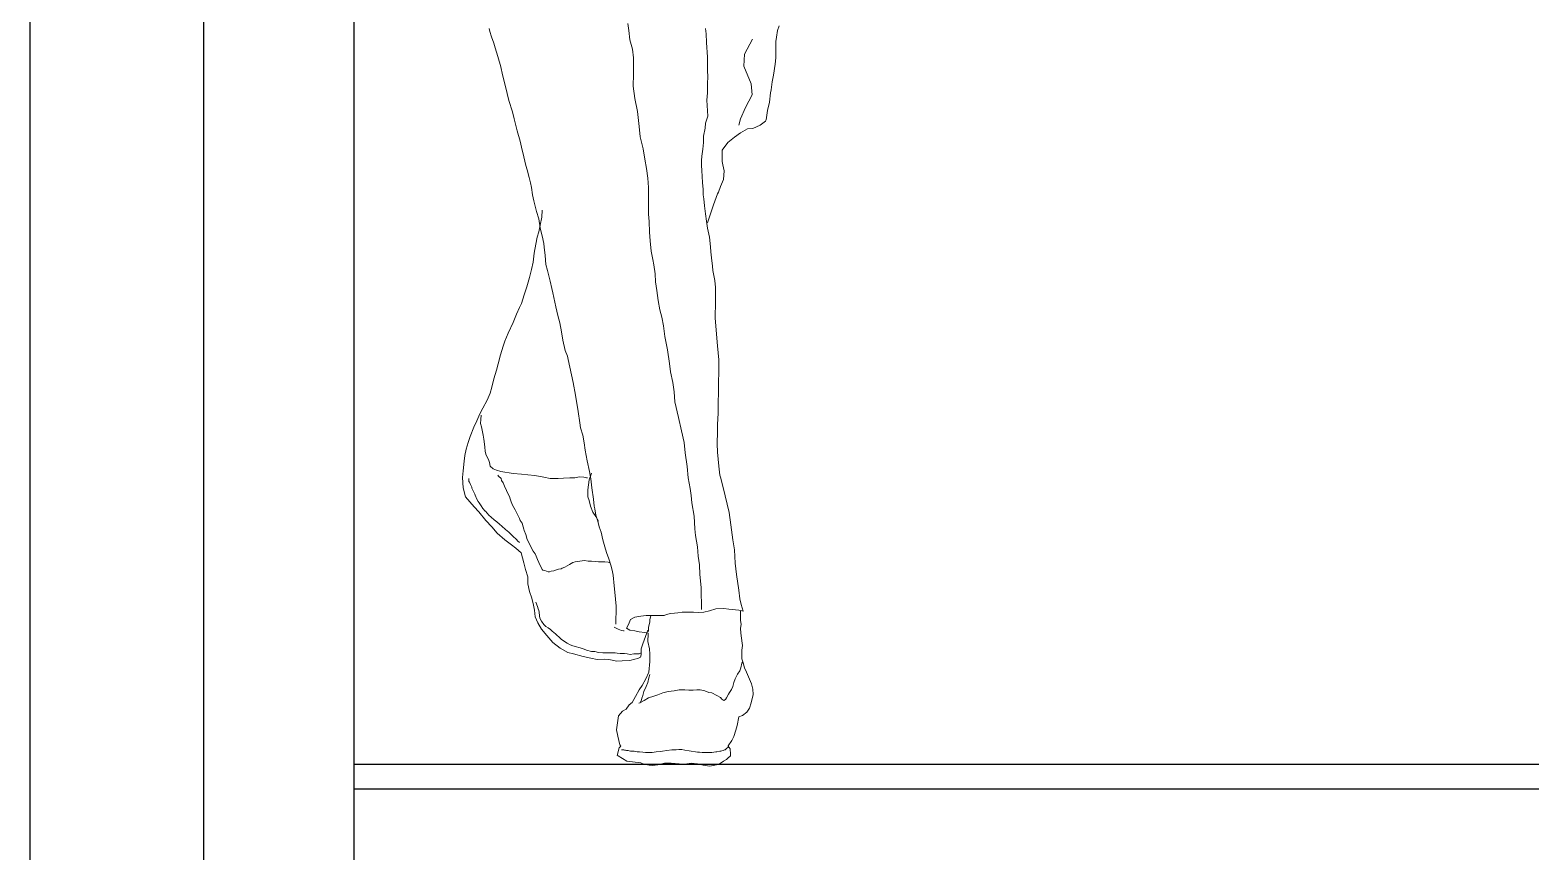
# Model space of a CAD drawing. Header units: centimetres. Extents: x 77721 to 213373, y -51694 to -17847.
# Drawn here: x 110540 to 110660.9, y -18860.1 to -18793.9 of the extents above; entities that cross this region are included whole.
import ezdxf

# ---------------------------------------------------------------- set-up
doc = ezdxf.new("R2010")
doc.units = ezdxf.units.CM
doc.header["$LTSCALE"] = 5
doc.header["$MEASUREMENT"] = 0
doc.layers.add('A-FURN', color=25, linetype='Continuous', lineweight=15, true_color=0xa46651)
doc.layers.add('KOTI', color=4, linetype='Continuous')

# ---------------------------------------------------------------- blocks, each defined once
blk = doc.blocks.new('PEOPLE11')
at = {"linetype": 'Continuous'}
for points in [[(-0.09166, 0.33941), (-0.09135, 0.33815), (-0.09062, 0.33565), (-0.08957, 0.33272), (-0.08894, 0.33053), (-0.08769, 0.32656), (-0.08623, 0.32186), (-0.0855, 0.3182), (-0.08456, 0.31455), (-0.08341, 0.30953), (-0.08257, 0.3064), (-0.0809, 0.30118), (-0.08017, 0.29794), (-0.07881, 0.2924), (-0.07746, 0.2877), (-0.07672, 0.28488), (-0.07578, 0.28039), (-0.07484, 0.27642), (-0.07411, 0.27444), (-0.07328, 0.27089), (-0.07265, 0.26848), (-0.07223, 0.26629), (-0.07171, 0.26295), (-0.07119, 0.26013), (-0.06983, 0.25532), (-0.06889, 0.25188), (-0.06816, 0.2477), (-0.06785, 0.24634), (-0.06732, 0.24404), (-0.06659, 0.24049), (-0.06638, 0.23893), (-0.06586, 0.23506), (-0.06555, 0.23088), (-0.06482, 0.22817), (-0.0644, 0.22629), (-0.06367, 0.22326), (-0.06283, 0.21992), (-0.06231, 0.21793), (-0.06095, 0.21135), (-0.06001, 0.20749), (-0.05918, 0.20404), (-0.05845, 0.19997), (-0.05782, 0.1961), (-0.05667, 0.1914), (-0.05563, 0.18869), (-0.05531, 0.18722), (-0.05301, 0.17667), (-0.05197, 0.17082), (-0.05072, 0.1632), (-0.04998, 0.15798), (-0.04967, 0.15568), (-0.04863, 0.15244), (-0.0479, 0.14889), (-0.04748, 0.14555), (-0.04654, 0.14064), (-0.04549, 0.13563), (-0.04497, 0.13228), (-0.04445, 0.12821), (-0.04372, 0.12299), (-0.0433, 0.11975), (-0.04309, 0.1185), (-0.04257, 0.11557), (-0.04173, 0.11275), (-0.041, 0.11024), (-0.04017, 0.10774), (-0.03933, 0.10429), (-0.03839, 0.10095), (-0.03766, 0.09834), (-0.03662, 0.09541), (-0.03568, 0.09249), (-0.03515, 0.09029), (-0.03463, 0.08789), (-0.03421, 0.08309), (-0.0339, 0.08016), (-0.03359, 0.07692), (-0.03327, 0.07369), (-0.03327, 0.07055), (-0.03338, 0.06826), (-0.03338, 0.06544)], [(0.04172, 0.34066), (0.04099, 0.33847), (0.04057, 0.33554), (0.04016, 0.33345), (0.04016, 0.33345), (0.04016, 0.33147), (0.04016, 0.32896), (0.04026, 0.32604), (0.03984, 0.32301), (0.03911, 0.31799), (0.03848, 0.31497), (0.03807, 0.31131), (0.03775, 0.30985), (0.03723, 0.30556), (0.03639, 0.3018), (0.03577, 0.29742), (0.03545, 0.29679), (0.03295, 0.29502), (0.02961, 0.29345), (0.0272, 0.29324), (0.02386, 0.29146), (0.02125, 0.28948), (0.01812, 0.28697), (0.01551, 0.28342), (0.01551, 0.28165), (0.01551, 0.2783), (0.01582, 0.27674), (0.01613, 0.27538), (0.01645, 0.27402), (0.01613, 0.27005), (0.01477, 0.26681), (0.01383, 0.2641), (0.01342, 0.26347), (0.01216, 0.26002), (0.01154, 0.25835), (0.01007, 0.25418), (0.00882, 0.2501)], [(0.00778, 0.33951), (0.00809, 0.337), (0.0083, 0.33303), (0.00872, 0.32635), (0.00882, 0.32008), (0.00892, 0.31726), (0.00872, 0.31423), (0.00872, 0.3112), (0.00882, 0.30985), (0.0084, 0.3065), (0.00892, 0.29919), (0.00788, 0.29585), (0.00767, 0.29355), (0.00694, 0.2899), (0.00694, 0.28708), (0.00663, 0.28394), (0.0061, 0.28071), (0.006, 0.27872), (0.006, 0.27663), (0.00621, 0.27392), (0.00631, 0.27151), (0.00652, 0.26848), (0.00673, 0.26556), (0.00684, 0.26295), (0.00704, 0.26117), (0.00736, 0.25783), (0.00788, 0.25418), (0.0083, 0.25083), (0.00882, 0.2476), (0.00966, 0.24352), (0.01007, 0.23903), (0.01028, 0.23673), (0.0106, 0.23391), (0.01101, 0.23015), (0.01122, 0.22806), (0.01206, 0.22357), (0.01237, 0.22033), (0.01248, 0.21783), (0.01248, 0.21166), (0.01227, 0.20832), (0.01227, 0.20623), (0.01342, 0.19349), (0.01394, 0.18701), (0.01394, 0.18158), (0.01383, 0.17667), (0.01383, 0.17239), (0.01362, 0.16696), (0.01362, 0.16257), (0.01342, 0.15725), (0.01342, 0.15401), (0.01321, 0.14837), (0.01342, 0.1445), (0.01404, 0.13813), (0.01436, 0.13395), (0.01488, 0.1326), (0.01686, 0.12445), (0.01874, 0.11682), (0.01947, 0.11118), (0.02041, 0.10429), (0.02115, 0.09969), (0.02146, 0.09353), (0.02209, 0.08831), (0.02313, 0.0811), (0.02365, 0.07713), (0.02428, 0.07442), (0.02522, 0.07139), (0.02323, 0.07181), (0.02167, 0.07202), (0.01864, 0.07233), (0.01624, 0.07264), (0.01258, 0.07254), (0.00966, 0.0716), (0.00704, 0.07097), (0.00443, 0.07076), (0.00234, 0.07097), (-0.00048, 0.07087), (-0.00288, 0.07087), (-0.00486, 0.07066), (-0.00643, 0.07055), (-0.00821, 0.07034), (-0.01009, 0.06982), (-0.01123, 0.0694), (-0.01405, 0.0694), (-0.01687, 0.0694), (-0.01949, 0.0694), (-0.02189, 0.06909), (-0.0246, 0.06857), (-0.02669, 0.06752), (-0.02753, 0.06533), (-0.02847, 0.06355), (-0.02701, 0.06261), (-0.0246, 0.0623), (-0.02262, 0.06188), (-0.02001, 0.06157), (-0.01855, 0.06126), (-0.01855, 0.06094), (-0.01865, 0.0575), (-0.01792, 0.05405), (-0.01781, 0.05165), (-0.01781, 0.04831), (-0.01823, 0.0434), (-0.01959, 0.04026), (-0.02126, 0.03713), (-0.02272, 0.03525), (-0.02439, 0.03212), (-0.02596, 0.0294), (-0.02721, 0.02825), (-0.02868, 0.02637), (-0.03035, 0.02543), (-0.03212, 0.02324), (-0.03306, 0.01676), (-0.03254, 0.01394), (-0.0315, 0.00997), (-0.03118, 0.00924), (-0.03192, 0.00851), (-0.03275, 0.00496), (-0.03233, 0.00485), (-0.02836, 0.00245), (-0.02721, 0.00224), (-0.02575, 0.00203), (-0.02189, 0.00162), (-0.02053, 0.00109), (-0.01813, 0.00057), (-0.01635, 0.00047), (-0.01416, 0.00068), (-0.01103, 0.00141), (-0.00789, 0.00151), (-0.00424, 0.0012), (-0.00162, 0.00109), (0.0013, 0.00141), (0.00412, 0.0012), (0.00673, 0.00057), (0.00986, 0.00015), (0.01289, 0.00068), (0.01415, 0.00109), (0.01613, 0.00235), (0.01749, 0.00318), (0.01812, 0.00371), (0.01937, 0.00485), (0.01937, 0.00559), (0.01916, 0.00809), (0.01833, 0.00924), (0.01833, 0.00945), (0.02, 0.01196), (0.02094, 0.01373), (0.02177, 0.01666), (0.0224, 0.01885), (0.02323, 0.02272), (0.02491, 0.02345), (0.02679, 0.02491), (0.02814, 0.02679), (0.02887, 0.02919), (0.02981, 0.03306), (0.02961, 0.03556), (0.02898, 0.03796), (0.02668, 0.04329), (0.02585, 0.04538), (0.02511, 0.04757), (0.02459, 0.04945), (0.02459, 0.05133), (0.02459, 0.05353), (0.02491, 0.05562), (0.02417, 0.06), (0.02407, 0.06147), (0.02397, 0.06345), (0.02417, 0.06544), (0.02397, 0.06711), (0.02386, 0.0694), (0.02397, 0.0717)], [(0.006, 0.07222), (0.006, 0.07567), (0.0059, 0.07839), (0.0059, 0.08236), (0.00516, 0.08821), (0.00506, 0.0927), (0.00454, 0.09677), (0.00412, 0.10105), (0.00328, 0.10627), (0.00287, 0.1093), (0.00255, 0.11505), (0.00161, 0.12132), (0.0012, 0.12466), (0.00078, 0.1279), (-0.00006, 0.13281), (-0.00058, 0.13803), (-0.00152, 0.14429), (-0.00204, 0.14899), (-0.00319, 0.15443), (-0.00465, 0.16048), (-0.00622, 0.16769), (-0.00664, 0.17229), (-0.00726, 0.17667), (-0.00831, 0.18158), (-0.00873, 0.18534), (-0.00967, 0.19161), (-0.01082, 0.19777), (-0.01144, 0.20268), (-0.01217, 0.20665), (-0.01322, 0.2101), (-0.01395, 0.21428), (-0.01458, 0.21887), (-0.0152, 0.22294), (-0.01531, 0.2266), (-0.01593, 0.23067), (-0.01635, 0.23318), (-0.01708, 0.23705), (-0.01761, 0.24185), (-0.01792, 0.24582), (-0.01813, 0.25062), (-0.01834, 0.25407), (-0.01844, 0.25825), (-0.01834, 0.26243), (-0.01834, 0.26274), (-0.01834, 0.26629), (-0.01865, 0.27057), (-0.01928, 0.27507), (-0.02001, 0.27935), (-0.02084, 0.28405), (-0.0222, 0.28969), (-0.02262, 0.29439), (-0.02345, 0.30128), (-0.0246, 0.30724), (-0.02544, 0.31298), (-0.02523, 0.31841), (-0.02533, 0.32604), (-0.02575, 0.33001), (-0.0269, 0.33429), (-0.02742, 0.33857), (-0.02795, 0.34181)], [(0.02323, 0.29502), (0.02397, 0.29794), (0.02626, 0.30306), (0.02929, 0.30891), (0.02887, 0.31402), (0.02553, 0.32207), (0.02585, 0.32771), (0.0295, 0.3345)], [(-0.01865, 0.06272), (-0.0198, 0.05969), (-0.02105, 0.05645), (-0.02168, 0.05405), (-0.02178, 0.05133), (-0.02199, 0.05029), (-0.02335, 0.04956), (-0.02471, 0.04925), (-0.02701, 0.04872), (-0.03045, 0.04851), (-0.03296, 0.04841), (-0.03662, 0.04914), (-0.0385, 0.04925), (-0.04194, 0.04914), (-0.04497, 0.04977), (-0.04842, 0.0506), (-0.05291, 0.05175), (-0.05542, 0.05238), (-0.05907, 0.05436), (-0.06241, 0.05697), (-0.06513, 0.06021), (-0.06753, 0.06314), (-0.06931, 0.06606), (-0.07056, 0.06878), (-0.07087, 0.07191), (-0.07129, 0.07421), (-0.07202, 0.07734), (-0.07307, 0.08048), (-0.0739, 0.08403), (-0.0739, 0.08726), (-0.07495, 0.0905), (-0.07578, 0.09364), (-0.07693, 0.09823), (-0.07934, 0.10043), (-0.08132, 0.10199), (-0.08445, 0.10429), (-0.088, 0.10732), (-0.09051, 0.11014), (-0.09323, 0.11317), (-0.09646, 0.11703), (-0.09855, 0.11944), (-0.10252, 0.12403), (-0.10357, 0.1281), (-0.10388, 0.13291), (-0.10357, 0.13594), (-0.10315, 0.14043), (-0.10284, 0.14304), (-0.10221, 0.14597), (-0.10137, 0.14899), (-0.10033, 0.15171), (-0.09866, 0.15599), (-0.0973, 0.15892), (-0.09594, 0.16216), (-0.09458, 0.16487), (-0.0926, 0.16842), (-0.09114, 0.17166), (-0.09041, 0.17448), (-0.08947, 0.17834), (-0.08832, 0.18231), (-0.08748, 0.18524), (-0.08644, 0.18931), (-0.08529, 0.19339), (-0.08445, 0.19568), (-0.08289, 0.19923), (-0.08059, 0.20425), (-0.07902, 0.20811), (-0.07766, 0.21104), (-0.07683, 0.21302), (-0.07558, 0.21699), (-0.07432, 0.22065), (-0.07307, 0.22493), (-0.07213, 0.22859), (-0.0715, 0.23193), (-0.07098, 0.23611), (-0.07014, 0.24028), (-0.06952, 0.24352), (-0.06889, 0.24592), (-0.06826, 0.24906), (-0.06743, 0.25261), (-0.06722, 0.25585)], [(-0.04643, 0.13281), (-0.04696, 0.13281), (-0.0481, 0.13312), (-0.05019, 0.13322), (-0.05228, 0.13281), (-0.05458, 0.13281), (-0.0574, 0.1326), (-0.05991, 0.13239), (-0.06356, 0.13239), (-0.06659, 0.13301), (-0.07067, 0.13375), (-0.0739, 0.13406), (-0.07683, 0.13437), (-0.08059, 0.13479), (-0.08623, 0.13573), (-0.08832, 0.13625), (-0.08988, 0.13688), (-0.09114, 0.13813), (-0.09145, 0.1398), (-0.09197, 0.14116), (-0.09312, 0.14315), (-0.09344, 0.14492), (-0.09364, 0.14701), (-0.09417, 0.15046), (-0.09448, 0.15234), (-0.09521, 0.1562), (-0.09563, 0.15777), (-0.09552, 0.15954), (-0.09542, 0.16163)], [(-0.10106, 0.13249), (-0.10096, 0.13249), (-0.10096, 0.13113), (-0.10075, 0.13072), (-0.10023, 0.12967), (-0.0997, 0.12852), (-0.0996, 0.128), (-0.09949, 0.12769), (-0.09887, 0.12643), (-0.09824, 0.12518), (-0.09814, 0.12476), (-0.0974, 0.12299), (-0.09678, 0.12184), (-0.09626, 0.12121), (-0.09532, 0.11985), (-0.09458, 0.1186), (-0.09344, 0.11735), (-0.09333, 0.11735), (-0.09176, 0.11557), (-0.09072, 0.11463), (-0.08936, 0.11338), (-0.08821, 0.11254), (-0.08696, 0.1115), (-0.08581, 0.11056), (-0.08414, 0.10899), (-0.08268, 0.10774), (-0.08163, 0.1068), (-0.0809, 0.10607), (-0.07892, 0.10419), (-0.0786, 0.10377), (-0.07766, 0.10304)], [(-0.08769, 0.13395), (-0.08738, 0.13354), (-0.08612, 0.13239), (-0.08592, 0.13155), (-0.08529, 0.1304), (-0.08456, 0.12894), (-0.08362, 0.12685), (-0.0831, 0.1256), (-0.08236, 0.12414), (-0.08205, 0.12309), (-0.08153, 0.12163), (-0.0809, 0.12017), (-0.07975, 0.11797), (-0.07934, 0.11735), (-0.07787, 0.11432), (-0.07777, 0.114), (-0.07735, 0.11317), (-0.07652, 0.11192), (-0.0761, 0.11024), (-0.07578, 0.1092), (-0.07558, 0.10847), (-0.07484, 0.10669), (-0.07411, 0.10439), (-0.07328, 0.10272), (-0.07265, 0.10137), (-0.0714, 0.09907), (-0.07056, 0.09771), (-0.07035, 0.0974), (-0.06941, 0.0952), (-0.06879, 0.09374), (-0.06732, 0.0905), (-0.06691, 0.09019), (-0.06607, 0.09009), (-0.0645, 0.08956), (-0.06398, 0.08956), (-0.06315, 0.08977), (-0.06189, 0.08998), (-0.06074, 0.0904), (-0.0598, 0.09071), (-0.05855, 0.09092), (-0.05803, 0.09123), (-0.05688, 0.09165), (-0.05573, 0.09228), (-0.05469, 0.0928), (-0.05312, 0.09374), (-0.05218, 0.09416), (-0.04998, 0.09447), (-0.04779, 0.09468), (-0.04612, 0.09447), (-0.04455, 0.09437), (-0.04257, 0.09426), (-0.04142, 0.09416), (-0.03944, 0.09416), (-0.0385, 0.09405), (-0.03693, 0.09395), (-0.03599, 0.09364)], [(-0.04466, 0.13489), (-0.0457, 0.13176), (-0.04602, 0.12946), (-0.04622, 0.12716), (-0.04622, 0.12393), (-0.0457, 0.12226), (-0.04508, 0.11964), (-0.04393, 0.11693), (-0.04257, 0.11494), (-0.04142, 0.11275)], [(-0.0221, 0.05207), (-0.02272, 0.05175), (-0.02293, 0.05175), (-0.02398, 0.05175), (-0.02513, 0.05175), (-0.0268, 0.05154), (-0.02826, 0.05175), (-0.02941, 0.05196), (-0.03014, 0.05196), (-0.03139, 0.05196), (-0.03286, 0.05207), (-0.03369, 0.05217), (-0.03474, 0.05227), (-0.0363, 0.05227), (-0.03745, 0.05227), (-0.03944, 0.05227), (-0.04132, 0.05238), (-0.04309, 0.0528), (-0.04455, 0.0529), (-0.04685, 0.05353), (-0.04873, 0.05426), (-0.0504, 0.05468), (-0.05155, 0.05499), (-0.05322, 0.05541), (-0.05437, 0.05593), (-0.05583, 0.05666), (-0.0574, 0.05771), (-0.05855, 0.05854), (-0.0598, 0.05969), (-0.06022, 0.06011), (-0.06116, 0.06094), (-0.06262, 0.0622), (-0.06346, 0.06293), (-0.0645, 0.06366), (-0.06565, 0.06439), (-0.06659, 0.06533), (-0.06753, 0.06679), (-0.06837, 0.06815), (-0.06858, 0.0692), (-0.06868, 0.07087), (-0.06889, 0.0717), (-0.0691, 0.07243), (-0.06941, 0.07348), (-0.07014, 0.07557)], [(-0.01844, 0.06209), (-0.01844, 0.06272), (-0.01834, 0.06397), (-0.01834, 0.06408), (-0.01802, 0.06512), (-0.01802, 0.06533), (-0.01781, 0.06627), (-0.01771, 0.067), (-0.01771, 0.06752), (-0.0174, 0.06867), (-0.01729, 0.0694)], [(-0.03411, 0.06397), (-0.03327, 0.06355), (-0.03233, 0.06314), (-0.03077, 0.06251), (-0.02983, 0.0623), (-0.02962, 0.0623)], [(0.02491, 0.04789), (0.02459, 0.04747), (0.02407, 0.04538), (0.02365, 0.04402), (0.0225, 0.04246), (0.02146, 0.04026), (0.02094, 0.03859), (0.02041, 0.03682), (0.01979, 0.03535), (0.01895, 0.034), (0.01843, 0.03316), (0.01749, 0.03159), (0.01707, 0.03076), (0.01624, 0.03034), (0.0154, 0.03097), (0.01467, 0.0317), (0.013, 0.03264), (0.0107, 0.03379), (0.00934, 0.034), (0.00757, 0.03473), (0.00537, 0.03514), (0.00381, 0.03514), (0.00224, 0.03504), (0.00015, 0.03504), (-0.00173, 0.03514), (-0.00434, 0.03514), (-0.00653, 0.03473), (-0.00935, 0.03441), (-0.01186, 0.03379), (-0.01416, 0.03295), (-0.01593, 0.03232), (-0.01834, 0.03159), (-0.02043, 0.03034), (-0.02241, 0.0293), (-0.02283, 0.02909), (-0.0222, 0.0293), (-0.02157, 0.03055), (-0.02147, 0.03138), (-0.02095, 0.03264), (-0.02053, 0.03441), (-0.01938, 0.03682), (-0.01875, 0.03859), (-0.01823, 0.04078), (-0.01781, 0.04225)], [(-0.03087, 0.00767), (-0.03077, 0.00757), (-0.03045, 0.00757), (-0.03003, 0.00757), (-0.02972, 0.00757), (-0.02941, 0.00747), (-0.02899, 0.00747), (-0.02857, 0.00736), (-0.02774, 0.00726), (-0.02732, 0.00715), (-0.02659, 0.00705), (-0.02554, 0.00694), (-0.02502, 0.00694), (-0.02429, 0.00684), (-0.02356, 0.00673), (-0.02251, 0.00663), (-0.02105, 0.00653), (-0.0198, 0.00642), (-0.01802, 0.00642), (-0.01667, 0.00642), (-0.01489, 0.00663), (-0.01301, 0.00684), (-0.01197, 0.00694), (-0.00998, 0.00726), (-0.00768, 0.00757), (-0.00559, 0.00767), (-0.00444, 0.00778), (-0.00298, 0.00778), (-0.00173, 0.00747), (0.00036, 0.00715), (0.0012, 0.00694), (0.00318, 0.00663), (0.00422, 0.00653), (0.00506, 0.00653), (0.00631, 0.00642), (0.00725, 0.00642), (0.0084, 0.00642), (0.00955, 0.00642), (0.01049, 0.00642), (0.0108, 0.00642), (0.01164, 0.00653), (0.01258, 0.00663), (0.0131, 0.00663), (0.01436, 0.00694), (0.01488, 0.00705), (0.0154, 0.00715), (0.01592, 0.00726), (0.01655, 0.00757), (0.01686, 0.00767), (0.01739, 0.00809), (0.01843, 0.00893)]]:
    blk.add_lwpolyline(points, dxfattribs=at)

msp = doc.modelspace()

# ---------------------------------------------------------------- linework, layer by layer
at = {"layer": 'KOTI', "color": 2, "linetype": 'Continuous'}
for p, q in [((110540, -19109.01), (110540, -18619.5)), ((110554, -19093.01), (110554, -18633.44)), ((110566.11, -19091.01), (110566.11, -18635.01))]:
    msp.add_line(p, q, dxfattribs=at)
at = {"layer": 'KOTI', "color": 2, "linetype": 'Continuous', "true_color": 0xf1eb1f}
msp.add_line((110566.11, -18855.01), (110973.02, -18855.06), dxfattribs=at)
msp.add_lwpolyline([(110566.11, -18853.01), (110973.02, -18853.01)], dxfattribs=at)

# ---------------------------------------------------------------- block references
at = {"layer": 'A-FURN', "xscale": 175.0993450000053, "yscale": 175.0993450000053, "zscale": 175.0993450000053}
msp.add_blockref('PEOPLE11', (110593.03, -18853.2), dxfattribs=at)

doc.saveas('drawing.dxf')
